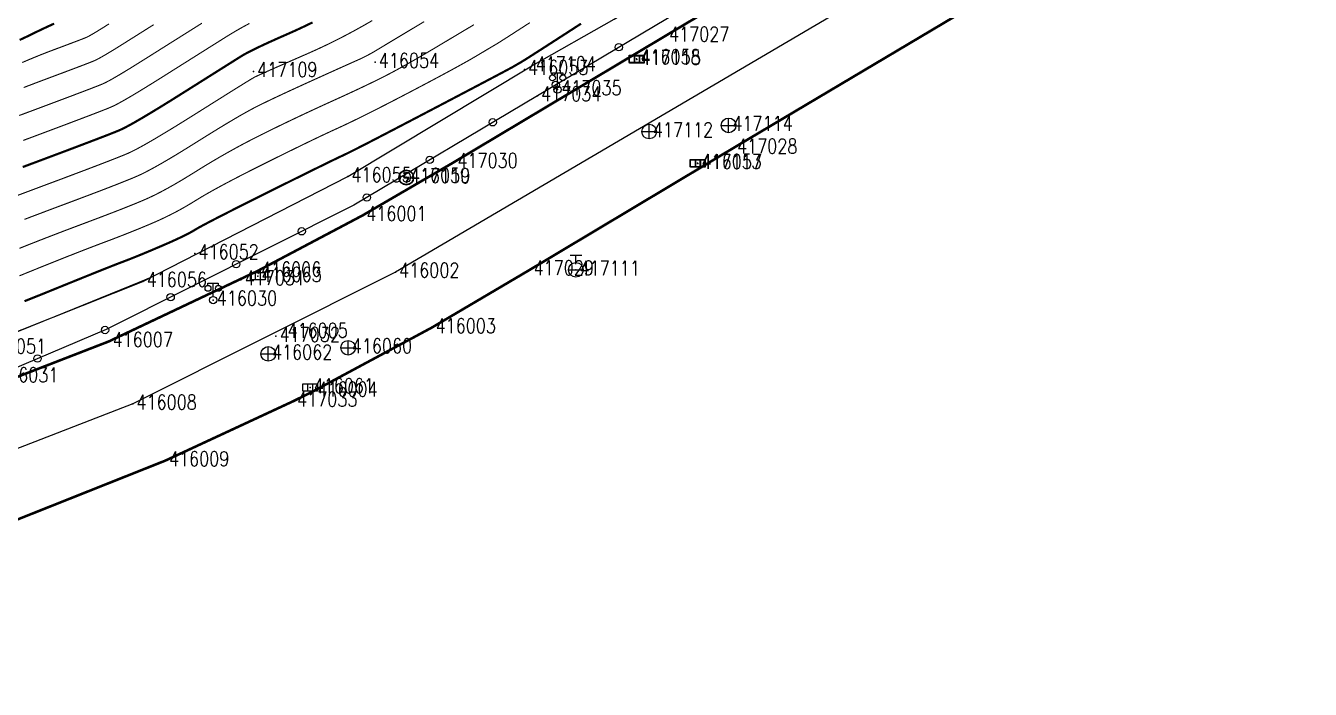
# Model space of a CAD drawing. Extents: x 871 to 1485, y 1110 to 1494.
# Drawn here: x 1005.1 to 1092.7, y 1109.8 to 1155 of the extents above; entities that cross this region are included whole.
import ezdxf

# ---------------------------------------------------------------- set-up
doc = ezdxf.new("R2010")
doc.units = 0
doc.header["$LTSCALE"] = 0.5
doc.header["$PDSIZE"] = 0.2
doc.layers.get('0').update_dxf_attribs({"linetype": 'CONTINUOUS'})
doc.layers.add('ASSIST', color=7, linetype='CONTINUOUS', plot=False)
for name, color, linetype in [('DGX', 2, 'CONTINUOUS'), ('DLDW', 11, 'CONTINUOUS'), ('DLSS', 4, 'CONTINUOUS'), ('GXYZ', 2, 'CONTINUOUS'), ('ZBTZ', 3, 'CONTINUOUS'), ('ZDH', 1, 'CONTINUOUS')]:
    doc.layers.add(name, color=color, linetype=linetype)
doc.styles.add('HZ', font='rs.shx', dxfattribs={"width": 0.8, "bigfont": 'hztxt.shx'})

# ---------------------------------------------------------------- blocks, each defined once
blk = doc.blocks.new('gc097')
for p, q in [((-0.7, 2), (-0.7, 2.3)), ((-0.7, 2.3), (0.7, 2.3)), ((0, 0.5), (0, 2.3)), ((0.7, 2.3), (0.7, 2))]:
    blk.add_line(p, q)
for centre, radius in [((-0.7, 1.6), 0.4), ((0.73, 1.6), 0.4), ((0, 0), 0.5)]:
    blk.add_circle(centre, radius)
blk = doc.blocks.new('gc133')
for p, q in [((-0.8, 2), (0.8, 2)), ((0, 1), (0, 2)), ((-1, 0), (1, 0))]:
    blk.add_line(p, q)
blk.add_circle((0, 0), 1)
blk = doc.blocks.new('gc041')
for p, q in [((-1, 0.5), (1, 0.5)), ((-1, -0.5), (-1, 0.5)), ((-0.33, 0.5), (-0.33, -0.5)), ((0.33, 0.5), (0.33, -0.5)), ((1, 0.5), (1, -0.5)), ((1, -0.5), (-1, -0.5))]:
    blk.add_line(p, q)
blk = doc.blocks.new('gc043')
for p, q in [((-1, 0), (1, 0)), ((0, -1), (0, 1))]:
    blk.add_line(p, q)
blk.add_circle((0, 0), 1)
blk = doc.blocks.new('gc050')
for p, q in [((-0.35, 0), (0.05, 0.69)), ((-0.35, 0), (0.35, 0)), ((0.35, 0), (-0.06, -0.69))]:
    blk.add_line(p, q)
blk.add_circle((0, 0), 1)
blk = doc.blocks.new('gc170')
at = {"linetype": 'Continuous'}
blk.add_circle((0, 0), 0.5, dxfattribs=at)

msp = doc.modelspace()

# ---------------------------------------------------------------- linework, layer by layer
at = {"linetype": 'Continuous'}
for p, q in [((1094.294, 1175.843, 7.721), (1030.348, 1138.236, 7.025)), ((1030.348, 1138.236, 7.025), (1012.444, 1129.25, 6.855)), ((1012.444, 1129.25, 6.855), (995.316, 1122.627, 6.712))]:
    msp.add_line(p, q, dxfattribs=at)
at = {"linetype": 'Continuous', "elevation": 10.434, "flags": 128}
msp.add_lwpolyline([(974.599, 1444.021), (976.622, 1297.17), (976.667, 1293.433), (977.082, 1260.359), (977.14, 1247.885), (987.302, 1248.093), (987.563, 1239.875), (979.366, 1239.67), (963.969, 1239.285), (964.736, 1230.673), (962.422, 1230.467), (963.264, 1211.145), (964.031, 1187.555), (968.129, 1164.597), (978.887, 1142.015), (988.427, 1127.787), (1013.14, 1137.603), (1027.097, 1144.743), (1039.656, 1152.3), (1045.268, 1155.482), (1064.515, 1166.983), (1082.553, 1177.399), (1093.084, 1183.61)], dxfattribs=at)
at = {"layer": 'ASSIST', "linetype": 'Continuous', "flags": 128}
msp.add_lwpolyline([(1184.308, 1204.68), (1168.44, 1203.757), (1156.182, 1202.202), (1134.584, 1197.536), (1116.772, 1191.72), (1099.193, 1184.421), (1083.281, 1176.008), (1040.024, 1150.262), (1027.522, 1142.806), (1010.628, 1134.32), (1003.011, 1131.101)], dxfattribs=at)
at = {"layer": 'DGX', "linetype": 'Continuous', "const_width": 0.075, "flags": 128}
for points, elevation in [([(1028.766, 1155.383), (1028.142, 1155.023), (1027.515, 1154.676), (1026.885, 1154.34), (1026.253, 1154.017), (1025.618, 1153.706), (1024.98, 1153.407), (1024.34, 1153.12), (1023.732, 1152.855), (1023.191, 1152.618), (1022.717, 1152.41), (1022.311, 1152.232), (1021.971, 1152.082), (1021.699, 1151.962), (1021.494, 1151.871), (1021.355, 1151.809), (1021.254, 1151.763), (1021.159, 1151.719), (1021.07, 1151.678), (1020.988, 1151.64), (1020.912, 1151.604), (1020.842, 1151.571), (1020.779, 1151.541), (1020.722, 1151.513), (1020.615, 1151.451), (1020.399, 1151.321), (1020.076, 1151.123), (1019.645, 1150.855), (1019.106, 1150.519), (1018.459, 1150.113), (1017.704, 1149.639), (1016.841, 1149.096), (1015.965, 1148.547), (1015.171, 1148.057), (1014.458, 1147.625), (1013.828, 1147.251), (1013.278, 1146.935), (1012.811, 1146.677), (1012.426, 1146.477), (1012.122, 1146.335), (1011.801, 1146.201), (1011.363, 1146.026), (1010.81, 1145.809), (1010.141, 1145.551), (1009.356, 1145.252), (1008.454, 1144.911), (1007.437, 1144.529), (1006.303, 1144.105), (1005.168, 1143.68), (1004.146, 1143.297)], 9.5), ([(1017.16, 1155.205), (1016.569, 1154.834), (1015.986, 1154.466), (1015.409, 1154.103), (1014.839, 1153.745), (1014.277, 1153.391), (1013.722, 1153.041), (1013.174, 1152.696), (1012.654, 1152.371), (1012.184, 1152.08), (1011.764, 1151.825), (1011.395, 1151.605), (1011.075, 1151.42), (1010.805, 1151.27), (1010.585, 1151.155), (1010.414, 1151.075), (1010.213, 1150.992), (1009.901, 1150.869), (1009.477, 1150.705), (1008.942, 1150.501), (1008.295, 1150.256), (1007.537, 1149.971), (1006.668, 1149.645), (1005.687, 1149.278), (1004.705, 1148.911)], 11), ([(1010.825, 1155.157), (1010.543, 1154.979), (1010.305, 1154.83), (1010.089, 1154.697), (1009.896, 1154.579), (1009.726, 1154.478), (1009.579, 1154.393), (1009.455, 1154.324), (1009.354, 1154.272), (1009.276, 1154.235), (1009.184, 1154.197), (1009.041, 1154.141), (1008.846, 1154.065), (1008.6, 1153.972), (1008.303, 1153.859), (1007.955, 1153.728), (1007.556, 1153.578), (1007.106, 1153.41), (1006.637, 1153.232), (1006.183, 1153.055), (1005.744, 1152.877), (1005.319, 1152.7), (1004.909, 1152.523)], 12), ([(1020.397, 1155.189), (1019.989, 1154.969), (1019.587, 1154.742), (1019.191, 1154.509), (1018.801, 1154.269), (1018.396, 1154.014), (1017.952, 1153.735), (1017.47, 1153.432), (1016.95, 1153.105), (1016.392, 1152.753), (1015.796, 1152.378), (1015.161, 1151.978), (1014.489, 1151.554), (1013.829, 1151.141), (1013.232, 1150.772), (1012.699, 1150.448), (1012.229, 1150.168), (1011.822, 1149.933), (1011.479, 1149.742), (1011.2, 1149.596), (1010.983, 1149.495), (1010.728, 1149.39), (1010.331, 1149.233), (1009.793, 1149.025), (1009.113, 1148.766), (1008.292, 1148.455), (1007.328, 1148.092), (1006.224, 1147.678), (1004.978, 1147.212)], 10.5), ([(1005.007, 1150.818), (1005.671, 1151.071), (1006.396, 1151.344), (1007.112, 1151.612), (1007.746, 1151.849), (1008.299, 1152.058), (1008.771, 1152.236), (1009.162, 1152.385), (1009.471, 1152.505), (1009.699, 1152.595), (1009.845, 1152.655), (1009.97, 1152.713), (1010.13, 1152.797), (1010.327, 1152.907), (1010.561, 1153.042), (1010.83, 1153.202), (1011.137, 1153.388), (1011.479, 1153.6), (1011.858, 1153.838), (1012.282, 1154.105), (1012.758, 1154.404), (1013.286, 1154.737), (1013.867, 1155.102)], 11.5), ([(1032.305, 1155.309), (1031.87, 1155.049), (1031.423, 1154.782), (1031.009, 1154.534), (1030.629, 1154.306), (1030.282, 1154.098), (1029.968, 1153.909), (1029.687, 1153.74), (1029.44, 1153.59), (1029.226, 1153.46), (1029.031, 1153.343), (1028.84, 1153.231), (1028.653, 1153.126), (1028.47, 1153.027), (1028.292, 1152.934), (1028.117, 1152.847), (1027.947, 1152.766), (1027.78, 1152.692), (1027.588, 1152.607), (1027.34, 1152.497), (1027.036, 1152.36), (1026.675, 1152.199), (1026.259, 1152.011), (1025.786, 1151.798), (1025.258, 1151.559), (1024.673, 1151.294), (1024.079, 1151.024), (1023.523, 1150.769), (1023.004, 1150.53), (1022.522, 1150.305), (1022.077, 1150.096), (1021.67, 1149.902), (1021.3, 1149.723), (1020.967, 1149.559), (1020.627, 1149.384), (1020.236, 1149.171), (1019.793, 1148.921), (1019.299, 1148.633), (1018.753, 1148.307), (1018.155, 1147.943), (1017.506, 1147.542), (1016.806, 1147.104), (1016.106, 1146.667), (1015.459, 1146.27), (1014.865, 1145.915), (1014.324, 1145.601), (1013.836, 1145.328), (1013.401, 1145.096), (1013.02, 1144.905), (1012.691, 1144.755), (1012.348, 1144.611), (1011.923, 1144.439), (1011.417, 1144.238), (1010.829, 1144.009), (1010.16, 1143.752), (1009.409, 1143.467), (1008.577, 1143.153), (1007.664, 1142.811), (1006.737, 1142.464), (1005.867, 1142.136), (1005.054, 1141.827)], 9)]:
    msp.add_lwpolyline(points, dxfattribs=dict(at, elevation=elevation))
at = {"layer": 'DGX', "color": 3, "linetype": 'Continuous', "const_width": 0.15, "flags": 128}
for points, elevation in [([(1007.081, 1155.171), (1006.771, 1155.031), (1006.429, 1154.873), (1006.054, 1154.695), (1005.647, 1154.498), (1005.206, 1154.282), (1004.732, 1154.06)], 12.5), ([(1024.701, 1155.258), (1024.133, 1154.984), (1023.55, 1154.713), (1022.951, 1154.446), (1022.373, 1154.191), (1021.848, 1153.956), (1021.378, 1153.74), (1020.963, 1153.544), (1020.602, 1153.368), (1020.295, 1153.211), (1020.042, 1153.074), (1019.844, 1152.957), (1019.631, 1152.823), (1019.335, 1152.637), (1018.955, 1152.398), (1018.492, 1152.106), (1017.945, 1151.762), (1017.315, 1151.365), (1016.601, 1150.915), (1015.804, 1150.413), (1015.003, 1149.911), (1014.28, 1149.464), (1013.633, 1149.071), (1013.063, 1148.731), (1012.57, 1148.446), (1012.154, 1148.215), (1011.815, 1148.038), (1011.553, 1147.915), (1011.253, 1147.791), (1010.804, 1147.613), (1010.203, 1147.381), (1009.453, 1147.094), (1008.551, 1146.752), (1007.499, 1146.355), (1006.296, 1145.904), (1004.943, 1145.398)], 10)]:
    msp.add_lwpolyline(points, dxfattribs=dict(at, elevation=elevation))
at = {"layer": 'DGX', "linetype": 'Continuous', "const_width": 0.075, "flags": 128}
for points in [[(1035.696, 1155.104), (1035.592, 1155.038), (1035.52, 1154.993), (1035.478, 1154.968), (1035.421, 1154.935), (1035.303, 1154.865), (1035.123, 1154.758), (1034.882, 1154.615), (1034.58, 1154.434), (1034.216, 1154.217), (1033.791, 1153.963), (1033.304, 1153.672), (1032.799, 1153.372), (1032.317, 1153.088), (1031.858, 1152.822), (1031.424, 1152.573), (1031.013, 1152.341), (1030.625, 1152.126), (1030.262, 1151.928), (1029.922, 1151.747), (1029.574, 1151.568), (1029.188, 1151.374), (1028.763, 1151.165), (1028.299, 1150.942), (1027.797, 1150.704), (1027.256, 1150.452), (1026.677, 1150.185), (1026.059, 1149.904), (1025.425, 1149.615), (1024.8, 1149.327), (1024.182, 1149.039), (1023.572, 1148.751), (1022.97, 1148.464), (1022.376, 1148.177), (1021.79, 1147.891), (1021.212, 1147.605), (1020.64, 1147.316), (1020.073, 1147.021), (1019.51, 1146.719), (1018.953, 1146.41), (1018.4, 1146.095), (1017.852, 1145.774), (1017.309, 1145.446), (1016.77, 1145.111), (1016.246, 1144.786), (1015.747, 1144.484), (1015.272, 1144.206), (1014.821, 1143.952), (1014.394, 1143.722), (1013.992, 1143.515), (1013.613, 1143.333), (1013.26, 1143.174), (1012.895, 1143.02), (1012.483, 1142.851), (1012.024, 1142.667), (1011.518, 1142.467), (1010.965, 1142.252), (1010.365, 1142.023), (1009.718, 1141.778), (1009.024, 1141.517), (1008.306, 1141.248), (1007.589, 1140.976), (1006.87, 1140.7), (1006.152, 1140.421), (1005.434, 1140.139), (1004.715, 1139.854)], [(1039.511, 1155.241), (1039.066, 1154.953), (1038.661, 1154.692), (1038.305, 1154.462), (1037.997, 1154.264), (1037.737, 1154.098), (1037.527, 1153.964), (1037.365, 1153.862), (1037.251, 1153.791), (1037.186, 1153.753), (1037.13, 1153.72), (1037.042, 1153.669), (1036.923, 1153.599), (1036.773, 1153.51), (1036.591, 1153.402), (1036.379, 1153.275), (1036.135, 1153.13), (1035.86, 1152.966), (1035.535, 1152.775), (1035.144, 1152.553), (1034.685, 1152.298), (1034.158, 1152.01), (1033.565, 1151.689), (1032.904, 1151.336), (1032.177, 1150.951), (1031.382, 1150.533), (1030.579, 1150.114), (1029.829, 1149.726), (1029.132, 1149.37), (1028.487, 1149.044), (1027.894, 1148.75), (1027.354, 1148.487), (1026.866, 1148.255), (1026.431, 1148.054), (1025.995, 1147.854), (1025.507, 1147.626), (1024.965, 1147.369), (1024.369, 1147.083), (1023.721, 1146.768), (1023.019, 1146.424), (1022.264, 1146.052), (1021.456, 1145.651), (1020.652, 1145.248), (1019.909, 1144.87), (1019.227, 1144.516), (1018.607, 1144.188), (1018.047, 1143.883), (1017.549, 1143.604), (1017.111, 1143.349), (1016.735, 1143.119), (1016.387, 1142.905), (1016.035, 1142.697), (1015.678, 1142.496), (1015.317, 1142.302), (1014.952, 1142.115), (1014.582, 1141.935), (1014.207, 1141.761), (1013.829, 1141.594), (1013.442, 1141.43), (1013.042, 1141.264), (1012.63, 1141.095), (1012.206, 1140.925), (1011.769, 1140.753), (1011.32, 1140.578), (1010.858, 1140.402), (1010.384, 1140.224), (1009.875, 1140.032), (1009.31, 1139.815), (1008.687, 1139.572), (1008.007, 1139.305), (1007.271, 1139.012), (1006.477, 1138.694), (1005.627, 1138.351), (1004.719, 1137.982)], [(1013.577, 1137.838), (1013.472, 1137.793), (1013.38, 1137.753), (1013.301, 1137.72), (1013.235, 1137.692), (1013.183, 1137.669), (1013.143, 1137.653), (1013.117, 1137.642), (1013.105, 1137.637), (1013.013, 1137.6), (1012.752, 1137.493), (1012.32, 1137.317), (1011.718, 1137.072), (1010.945, 1136.758), (1010.002, 1136.374), (1008.889, 1135.92), (1007.606, 1135.398), (1006.322, 1134.875), (1005.207, 1134.423), (1004.26, 1134.041)]]:
    msp.add_lwpolyline(points, dxfattribs=at)
at = {"layer": 'DGX', "color": 3, "linetype": 'Continuous', "const_width": 0.15, "flags": 128}
msp.add_lwpolyline([(1042.997, 1155.17), (1042.525, 1154.864), (1042.009, 1154.53), (1041.448, 1154.168), (1040.898, 1153.813), (1040.414, 1153.501), (1039.996, 1153.233), (1039.643, 1153.007), (1039.357, 1152.825), (1039.137, 1152.686), (1038.982, 1152.59), (1038.894, 1152.537), (1038.838, 1152.506), (1038.781, 1152.473), (1038.723, 1152.44), (1038.664, 1152.405), (1038.603, 1152.37), (1038.542, 1152.334), (1038.479, 1152.297), (1038.415, 1152.259), (1038.272, 1152.179), (1037.97, 1152.017), (1037.511, 1151.773), (1036.893, 1151.447), (1036.117, 1151.038), (1035.183, 1150.547), (1034.092, 1149.974), (1032.841, 1149.318), (1031.584, 1148.66), (1030.47, 1148.079), (1029.5, 1147.574), (1028.674, 1147.146), (1027.991, 1146.795), (1027.451, 1146.522), (1027.055, 1146.324), (1026.803, 1146.204), (1026.565, 1146.094), (1026.213, 1145.925), (1025.747, 1145.698), (1025.167, 1145.414), (1024.472, 1145.072), (1023.662, 1144.672), (1022.739, 1144.214), (1021.701, 1143.698), (1020.665, 1143.181), (1019.746, 1142.72), (1018.945, 1142.314), (1018.261, 1141.965), (1017.694, 1141.672), (1017.245, 1141.434), (1016.914, 1141.253), (1016.7, 1141.127), (1016.528, 1141.024), (1016.323, 1140.91), (1016.085, 1140.787), (1015.814, 1140.653), (1015.509, 1140.509), (1015.172, 1140.354), (1014.801, 1140.189), (1014.398, 1140.014), (1013.989, 1139.84), (1013.602, 1139.676), (1013.237, 1139.524), (1012.894, 1139.383), (1012.574, 1139.253), (1012.275, 1139.134), (1011.999, 1139.027), (1011.744, 1138.93), (1011.444, 1138.816), (1011.031, 1138.654), (1010.503, 1138.445), (1009.862, 1138.189), (1009.108, 1137.885), (1008.24, 1137.534), (1007.258, 1137.135), (1006.163, 1136.69), (1005.065, 1136.253)], dxfattribs=at)
at = {"layer": 'DLSS', "linetype": 'Continuous', "const_width": 0.175, "elevation": 6.63, "flags": 128}
msp.add_lwpolyline([(988.427, 1127.787), (990.788, 1125.904), (993.922, 1126.963), (1010.814, 1133.51), (1020.926, 1138.3), (1028.106, 1142.098), (1034.318, 1145.718), (1048.748, 1154.336), (1068.018, 1165.828), (1083.626, 1175.112), (1098.724, 1183.13), (1116.228, 1190.601), (1137.489, 1197.31), (1156.314, 1201.233), (1168.71, 1202.862), (1179.428, 1203.615), (1186.519, 1203.964)], dxfattribs=at)
at = {"layer": 'DLSS', "linetype": 'Continuous', "const_width": 0.175, "flags": 128}
msp.add_lwpolyline([(1460.277, 1198.106), (1405.34, 1197.459), (1185.349, 1194.858), (1181.212, 1194.703), (1178.117, 1194.633), (1169.906, 1193.953), (1160.637, 1192.83), (1153.465, 1191.634), (1141.842, 1189.126), (1126.802, 1184.815), (1111.381, 1179.02), (1097.346, 1172.431), (1084.597, 1165.251), (1072.904, 1158.293), (1053.386, 1146.695), (1039.51, 1138.393), (1032.835, 1134.456), (1024.771, 1130.123), (1023.394, 1129.439), (1014.663, 1125.383), (996.71, 1118.233), (983.054, 1114.358), (961.326, 1109.88)], dxfattribs=at)
at = {"layer": 'ZDH', "linetype": 'Continuous'}
for p in [(1048.748, 1154.336, 7.147), (1028.964, 1152.544, 8.828), (1046.791, 1152.784, 7.098), (1046.81, 1152.731, 7.093), (1020.672, 1151.915, 9.603), (1039.141, 1152.058, 7.358), (1039.656, 1152.3, 7.347), (1041.4, 1150.676, 7.207), (1040.024, 1150.262, 7.196), (1053.063, 1148.238, 7.188), (1047.644, 1147.817, 7.171), (1053.386, 1146.695, 7.155), (1034.318, 1145.718, 7.009), (1050.94, 1145.656, 7.136), (1050.968, 1145.647, 7.138), (1027.097, 1144.743, 7.105), (1031.082, 1144.704, 7.149), (1031.088, 1144.672, 7.144), (1028.106, 1142.098, 6.939), (1016.671, 1139.501, 7.092), (1039.51, 1138.393, 6.996), (1013.14, 1137.603, 6.987), (1019.819, 1137.713, 6.866), (1020.926, 1138.3, 6.89), (1020.959, 1137.953, 6.892), (1030.348, 1138.236, 7.025), (1042.649, 1138.389, 7.157), (1017.92, 1136.33, 6.942), (1022.735, 1134.139, 6.953), (1032.835, 1134.456, 6.942), (1010.814, 1133.51, 6.77), (1022.202, 1133.861, 6.944), (1021.683, 1132.66, 6.927), (1027.122, 1133.075, 6.936), (1024.525, 1130.365, 6.877), (1024.771, 1130.123, 6.877), (1012.444, 1129.25, 6.855), (1023.394, 1129.439, 6.852), (1014.663, 1125.383, 6.798)]:
    msp.add_point(p, dxfattribs=at)

# ---------------------------------------------------------------- block references
at = {"layer": 'DLDW', "linetype": 'Continuous', "xscale": 0.5, "yscale": 0.5}
for p in [(1041.4, 1150.676, 7.207), (1017.92, 1136.33, 6.942)]:
    msp.add_blockref('gc097', p, dxfattribs=at)
at = {"layer": 'GXYZ', "linetype": 'Continuous', "xscale": 0.5, "yscale": 0.5}
for name, p in [('gc041', (1046.791, 1152.784, 7.098)), ('gc041', (1046.81, 1152.731, 7.093)), ('gc043', (1047.644, 1147.817, 7.171)), ('gc043', (1053.063, 1148.238, 7.188)), ('gc041', (1050.94, 1145.656, 7.136)), ('gc041', (1050.968, 1145.647, 7.138)), ('gc050', (1031.082, 1144.704, 7.149)), ('gc050', (1031.088, 1144.672, 7.144)), ('gc133', (1042.649, 1138.389, 7.157)), ('gc041', (1020.959, 1137.953, 6.892)), ('gc043', (1021.683, 1132.66, 6.927)), ('gc043', (1027.122, 1133.075, 6.936)), ('gc041', (1024.525, 1130.365, 6.877))]:
    msp.add_blockref(name, p, dxfattribs=at)
at = {"layer": 'ZBTZ', "linetype": 'Continuous', "xscale": 0.5, "yscale": 0.5}
for p, rotation in [((1045.573, 1153.564), 210.7600438033824), ((1041.276, 1151.007), 210.7600438033824), ((1036.981, 1148.447), 210.8117115582539), ((1032.687, 1145.886), 210.8117115582539), ((1028.393, 1143.325), 210.8117115582539), ((1023.96, 1141.017), 206.6707376611118), ((1019.492, 1138.772), 206.6707376611118), ((1015.024, 1136.528), 206.6707376611118), ((1010.554, 1134.288), 202.9087035507093), ((1005.948, 1132.342), 202.9087035507093)]:
    msp.add_blockref('gc170', p, dxfattribs=dict(at, rotation=rotation))

# ---------------------------------------------------------------- texts
at = {"layer": 'ZDH', "linetype": 'Continuous', "style": 'HZ', "width": 0.8}
for s, p in [('417027', (1048.998, 1153.961, 7.147)), ('416058', (1047.041, 1152.409, 7.098)), ('417115', (1047.06, 1152.356, 7.093)), ('417109', (1020.922, 1151.54, 9.603)), ('416054', (1029.214, 1152.169, 8.828)), ('416053', (1039.391, 1151.683, 7.358)), ('417104', (1039.906, 1151.925, 7.347)), ('417034', (1040.274, 1149.887, 7.196)), ('417035', (1041.65, 1150.301, 7.207)), ('417112', (1047.894, 1147.442, 7.171)), ('417114', (1053.313, 1147.863, 7.188)), ('417028', (1053.636, 1146.32, 7.155)), ('417030', (1034.568, 1145.343, 7.009)), ('417113', (1051.19, 1145.281, 7.136)), ('416057', (1051.218, 1145.272, 7.138)), ('416055', (1027.347, 1144.368, 7.105)), ('416059', (1031.332, 1144.329, 7.149)), ('417110', (1031.338, 1144.297, 7.144)), ('416001', (1028.356, 1141.723, 6.939)), ('416052', (1016.921, 1139.126, 7.092)), ('416006', (1021.176, 1137.925, 6.89)), ('416063', (1021.209, 1137.578, 6.892)), ('416002', (1030.598, 1137.861, 7.025)), ('417029', (1039.76, 1138.018, 6.996)), ('417111', (1042.899, 1138.014, 7.157)), ('416056', (1013.39, 1137.228, 6.987)), ('417031', (1020.069, 1137.338, 6.866)), ('416030', (1018.17, 1135.955, 6.942)), ('416003', (1033.085, 1134.081, 6.942)), ('416007', (1011.064, 1133.135, 6.77)), ('417032', (1022.452, 1133.486, 6.944)), ('416005', (1022.985, 1133.764, 6.953)), ('416051', (1002.421, 1132.681, 6.966)), ('416062', (1021.933, 1132.285, 6.927)), ('416060', (1027.372, 1132.7, 6.936)), ('416031', (1003.261, 1130.726, 6.807)), ('416061', (1024.775, 1129.99, 6.877)), ('416004', (1025.021, 1129.748, 6.877)), ('416008', (1012.694, 1128.875, 6.855)), ('417033', (1023.644, 1129.064, 6.852)), ('416009', (1014.913, 1125.008, 6.798))]:
    msp.add_text(s, height=1, dxfattribs=at).set_placement(p)

doc.saveas('drawing.dxf')
